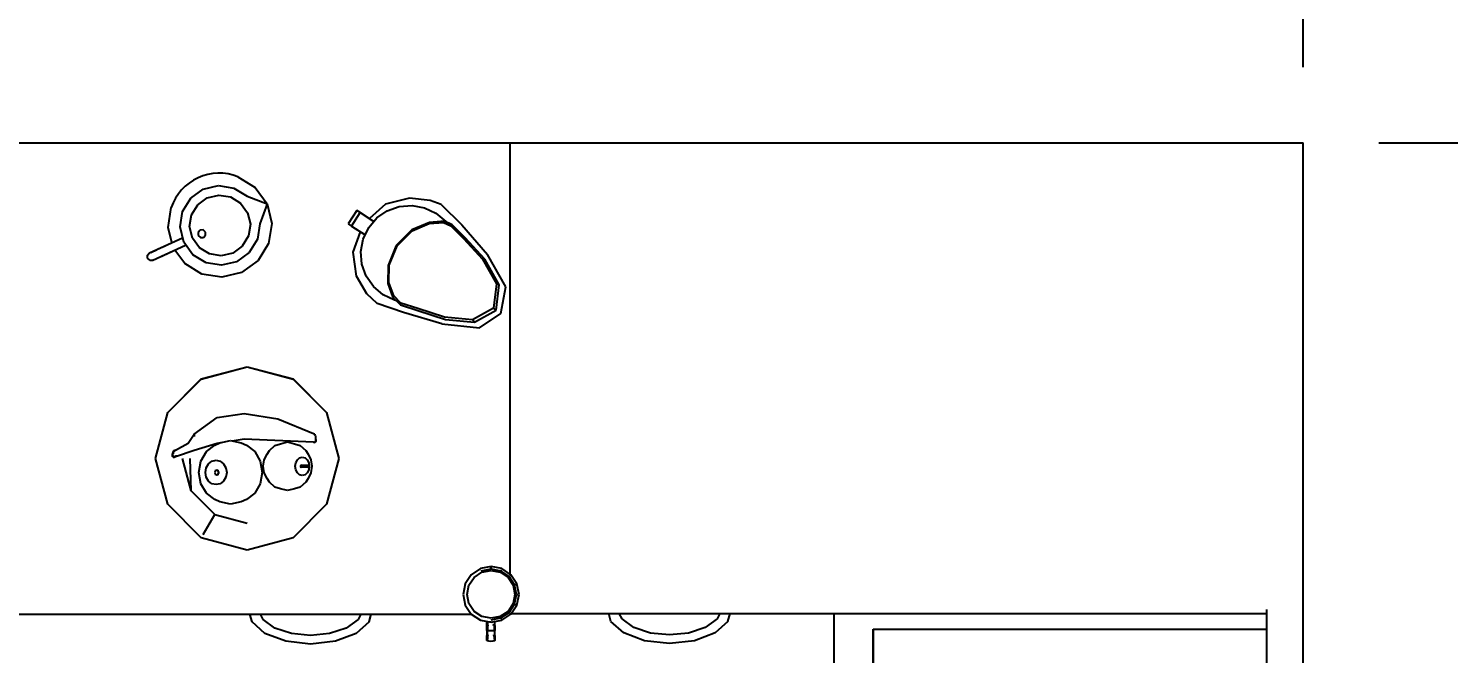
# Model space of a CAD drawing. Header units: millimetres. Extents: x 3103 to 179340, y -10977 to 70536.
# Drawn here: x 25301 to 27175, y 52123 to 52948 of the extents above; entities that cross this region are included whole.
import ezdxf

# ---------------------------------------------------------------- set-up
doc = ezdxf.new("R2010")
doc.units = ezdxf.units.MM
doc.header["$LTSCALE"] = 0.5
doc.layers.add('MEBEL', color=1, linetype='Continuous')
doc.styles.add('WROMLATS', font='wromlats.shx', dxfattribs={"bigfont": 'bigfont.shx'})
doc.dimstyles.new('juka', dxfattribs={"dimscale": 100, "dimtxt": 2, "dimasz": 2, "dimexe": 1, "dimexo": 1, "dimgap": 1, "dimtad": 1, "dimtoh": 1, "dimdec": 0, "dimzin": 0, "dimdsep": 46, "dimtxsty": 'WROMLATS', "dimblk": 'OBLIQUE', "dimcen": -3, "dimdle": 1, "dimclrd": 256, "dimclre": 256, "dimclrt": 256, "dimadec": 0, "dimazin": 0, "dimtfac": 1, "dimtdec": 0, "dimtix": 1, "dimtmove": 2, "dimatfit": 3, "dimldrblk": 'ORIGIN2', "dimfxl": 1, "dimtvp": 2.5, "dimtolj": 1, "dimtzin": 0, "dimarcsym": 0})

# ---------------------------------------------------------------- blocks, each defined once
blk = doc.blocks.new('m_131')
for p, q in [((-0.1, 4725.8), (-0.1, 0)), ((-622, 2098.6), (-622, 1097.2)), ((-0.1, 1650.6), (-0.1, 0)), ((-155.1, 1521.4), (-152.3, 1524.3)), ((-155.1, 1521.4), (-154.9, 1517.4)), ((-152.3, 1524.3), (-148.3, 1524.5)), ((-148.3, 1524.5), (-145.4, 1521.8)), ((-145.4, 1521.8), (-143.1, 1516.9)), ((-144.7, 1520.2), (-141.1, 1512.6)), ((-477, 1497.7), (-416.5, 1513.9)), ((-477, 1497.7), (-416.5, 1513.9)), ((-416.5, 1513.9), (-356, 1497.7)), ((-416.5, 1513.9), (-356, 1497.7)), ((-154.9, 1517.4), (-135.1, 1474.2)), ((-154.9, 1517.4), (-154.6, 1516.7)), ((-154.6, 1516.7), (-153.9, 1515.1)), ((-150.9, 1508.7), (-140.7, 1486.4)), ((-143.1, 1516.9), (-125.4, 1478.4)), ((-140.1, 1510.2), (-135.8, 1500.9)), ((-521.3, 1453.4), (-477, 1497.7)), ((-521.3, 1453.4), (-477, 1497.7)), ((-414.9, 1489.6), (-414.7, 1490.5)), ((-414.7, 1489.6), (-414.9, 1489.6)), ((-414.9, 1489.6), (-414.6, 1488.6)), ((-414.7, 1490.5), (-414.4, 1490.9)), ((-414.3, 1490.5), (-414.7, 1490.5)), ((-414.7, 1490.5), (-414.7, 1489.2)), ((-414.7, 1489.2), (-414.3, 1489.6)), ((-414.7, 1489.2), (-414, 1487.6)), ((-414.6, 1488.6), (-414.4, 1488.5)), ((-414, 1487.6), (-414.6, 1488.6)), ((-414.6, 1488.6), (-414.4, 1488.6)), ((-414.4, 1490.9), (-414, 1491.2)), ((-414.3, 1490.5), (-414.1, 1490.9)), ((-413.8, 1490.5), (-414.3, 1490.5)), ((-414.3, 1489.6), (-413.8, 1490.5)), ((-414.3, 1489.6), (-414.3, 1490.5)), ((-413.8, 1489.9), (-414.3, 1489.6)), ((-414.3, 1489.6), (-413.7, 1488)), ((-414.1, 1490.9), (-413.8, 1490.5)), ((-414.1, 1488), (-413.5, 1487.6)), ((-414.1, 1488), (-413.9, 1487.6)), ((-413.7, 1488), (-414.1, 1488)), ((-414, 1491.2), (-412, 1491.5)), ((-414, 1487.6), (-405.6, 1463)), ((-413.9, 1487.6), (-414, 1487.6)), ((-412, 1491.5), (-413.9, 1491.2)), ((-413.7, 1489.6), (-413.9, 1489.6)), ((-413.5, 1487.6), (-413.9, 1487.6)), ((-413.8, 1490.5), (-413.7, 1489.6)), ((-413.7, 1491.2), (-412, 1491.5)), ((-412, 1491.5), (-413.5, 1491.2)), ((-412.8, 1487.6), (-413.5, 1487.6)), ((-413.5, 1486.1), (-412.3, 1486.1)), ((-412, 1491.5), (-412.7, 1491.2)), ((-412.3, 1491.2), (-412, 1491.5)), ((-410.7, 1491.2), (-412, 1491.5)), ((-412, 1491.5), (-410.9, 1491.2)), ((-411.5, 1491.2), (-412, 1491.5)), ((-412, 1491.5), (-410.7, 1491.2)), ((-412, 1491.5), (-411.1, 1491.2)), ((-412, 1491.5), (-411.9, 1491.2)), ((-410, 1490.9), (-410.7, 1491.2)), ((-410.7, 1491.2), (-409.9, 1490.9)), ((-410.5, 1490.2), (-409.7, 1490.2)), ((-410.4, 1490.8), (-409.6, 1490.5)), ((-410, 1490.9), (-408.7, 1490.5)), ((-409.7, 1490.2), (-409.4, 1490.2)), ((-408.7, 1490.5), (-406.7, 1489.6)), ((-406.9, 1489.6), (-408.2, 1489.9)), ((-406.9, 1489.6), (-407.9, 1489.6)), ((-407.1, 1489.7), (-406.9, 1489.6)), ((-406.9, 1489.6), (-405.7, 1487.6)), ((-406.7, 1489.6), (-406.9, 1489.6)), ((-406.7, 1489.6), (-406.8, 1489.5)), ((-405.7, 1487.6), (-406.7, 1489.6)), ((-406.1, 1488), (-406.5, 1488)), ((-406.3, 1487.6), (-406.1, 1488)), ((-406.3, 1487.6), (-405.7, 1487.6)), ((-405.7, 1487.6), (-406.1, 1488)), ((-405.7, 1487.6), (-396.4, 1470.7)), ((-356, 1497.7), (-311.8, 1453.4)), ((-356, 1497.7), (-311.7, 1453.4)), ((-159.3, 1475.3), (-141.5, 1488.2)), ((-131.8, 1492.3), (-111.7, 1497.1)), ((-131.1, 1476.6), (-111.1, 1481.4)), ((-111.7, 1497.1), (-85.3, 1493)), ((-111.1, 1481.4), (-90.8, 1478.1)), ((-490.5, 1435.6), (-459.2, 1466.9)), ((-459.2, 1466.9), (-416.5, 1478.3)), ((-459.2, 1466.9), (-416.5, 1467.9)), ((-405.6, 1463), (-396.4, 1432.6)), ((-397.4, 1470.3), (-396.4, 1470.7)), ((-396.4, 1470.7), (-384.5, 1463)), ((-384.5, 1463), (-387.6, 1463)), ((-384.5, 1463), (-362.5, 1432.6)), ((-173.2, 1452.5), (-159.3, 1475.3)), ((-158.4, 1447), (-147.7, 1464.5)), ((-147.7, 1464.5), (-131.1, 1476.6)), ((-138.5, 1456), (-125.8, 1465.2)), ((-125.8, 1465.2), (-110.6, 1468.8)), ((-110.6, 1468.8), (-95.2, 1466.4)), ((-95.2, 1466.4), (-81.8, 1458.2)), ((-90.8, 1478.1), (-73.3, 1467.4)), ((-73.3, 1467.4), (-61.3, 1450.8)), ((-537.5, 1392.9), (-521.3, 1453.4)), ((-537.5, 1392.9), (-521.3, 1453.4)), ((-516.8, 1450.8), (-490.5, 1435.6)), ((-470.9, 1435.7), (-462.5, 1446.7)), ((-462.5, 1446.7), (-449.9, 1454)), ((-449.9, 1454), (-435, 1456.6)), ((-449.9, 1439.3), (-446.4, 1443.8)), ((-446.4, 1443.8), (-441.2, 1446.9)), ((-441.2, 1446.9), (-435, 1448)), ((-435, 1456.6), (-420.1, 1454)), ((-435, 1448), (-428.9, 1446.9)), ((-428.9, 1446.9), (-423.6, 1443.8)), ((-423.6, 1443.8), (-420.1, 1439.3)), ((-420.1, 1454), (-407.5, 1446.7)), ((-407.5, 1446.7), (-399.1, 1435.7)), ((-311.8, 1453.4), (-295.6, 1392.9)), ((-311.7, 1453.4), (-295.5, 1392.9)), ((-177.4, 1426.2), (-173.2, 1452.5)), ((-161.6, 1426.8), (-158.4, 1447)), ((-149.1, 1427.2), (-146.6, 1442.7)), ((-146.6, 1442.7), (-138.5, 1456)), ((-122.3, 1457.5), (-125, 1454.5)), ((-125, 1454.5), (-124.8, 1450.5)), ((-124.8, 1450.5), (-121.9, 1447.8)), ((-118.2, 1457.6), (-122.3, 1457.5)), ((-121.9, 1447.8), (-117.9, 1447.9)), ((-115.3, 1454.9), (-118.2, 1457.6)), ((-117.9, 1447.9), (-115.1, 1450.9)), ((-115.1, 1450.9), (-115.3, 1454.9)), ((-81.8, 1458.2), (-72.7, 1445.5)), ((-72.7, 1445.5), (-69, 1430.3)), ((-61.3, 1450.8), (-56.5, 1430.8)), ((-490.5, 1435.6), (-501.9, 1392.9)), ((-477.1, 1414.8), (-473.9, 1428.8)), ((-473.9, 1428.8), (-470.9, 1435.7)), ((-451.1, 1433.9), (-449.9, 1439.3)), ((-449.9, 1428.6), (-451.1, 1433.9)), ((-446.4, 1424), (-449.9, 1428.6)), ((-441.2, 1421), (-446.4, 1424)), ((-437.3, 1434.9), (-438.2, 1432.9)), ((-438.2, 1432.9), (-437.3, 1431)), ((-438.2, 1432.9), (-438.2, 1432.3)), ((-435, 1435.7), (-437.3, 1434.9)), ((-437.3, 1431), (-435, 1430.2)), ((-437.3, 1431), (-437.3, 1430.3)), ((-432.8, 1434.9), (-435, 1435.7)), ((-435, 1430.2), (-432.8, 1431)), ((-435, 1430.2), (-435, 1429.5)), ((-431.9, 1432.9), (-432.8, 1434.9)), ((-432.8, 1431), (-431.9, 1432.9)), ((-432.8, 1431), (-432.8, 1430.3)), ((-431.9, 1432.9), (-431.9, 1432.3)), ((-423.6, 1424), (-428.9, 1421)), ((-420.1, 1428.6), (-423.6, 1424)), ((-420.1, 1439.3), (-418.9, 1433.9)), ((-418.9, 1433.9), (-420.1, 1428.6)), ((-399.1, 1435.7), (-396.1, 1428.8)), ((-396.4, 1432.6), (-395.3, 1425)), ((-396.1, 1428.8), (-392.9, 1414.8)), ((-362.5, 1432.6), (-357.3, 1396.8)), ((-171.2, 1400.2), (-177.4, 1426.2)), ((-156.9, 1406.8), (-161.6, 1426.8)), ((-145.5, 1412), (-149.1, 1427.2)), ((-69, 1430.3), (-71.5, 1414.9)), ((-56.5, 1430.8), (-59.7, 1410.5)), ((-473.9, 1400.8), (-477.1, 1414.8)), ((-435, 1419.9), (-441.2, 1421)), ((-428.9, 1421), (-435, 1419.9)), ((-392.9, 1414.8), (-396.1, 1400.8)), ((-393.4, 1412.8), (-390.9, 1396.8)), ((-144.8, 1390.2), (-156.9, 1406.8)), ((-136.3, 1399.4), (-145.5, 1412)), ((-71.5, 1414.9), (-79.7, 1401.6)), ((-59.7, 1410.5), (-70.5, 1393)), ((-647.6, 1369.4), (-632.4, 1386.5)), ((-632.4, 1386.5), (-622, 1389.2)), ((-521.3, 1332.4), (-537.5, 1392.9)), ((-521.3, 1332.4), (-537.5, 1392.9)), ((-470.9, 1393.9), (-473.9, 1400.8)), ((-462.5, 1382.9), (-470.9, 1393.9)), ((-399.1, 1393.9), (-407.5, 1382.9)), ((-396.1, 1400.8), (-399.1, 1393.9)), ((-390.9, 1396.8), (-394.9, 1305.6)), ((-357.3, 1396.8), (-364.4, 1352.5)), ((-295.6, 1392.9), (-311.8, 1332.4)), ((-295.5, 1392.9), (-311.7, 1332.4)), ((-155.5, 1378.6), (-171.2, 1400.2)), ((-127.3, 1379.4), (-144.8, 1390.2)), ((-123, 1391.2), (-136.3, 1399.4)), ((-107.5, 1388.7), (-123, 1391.2)), ((-92.3, 1392.4), (-107.5, 1388.7)), ((-79.7, 1401.6), (-92.3, 1392.4)), ((-70.5, 1393), (-80.5, 1366.6)), ((-44.9, 1405.1), (-58.9, 1382.3)), ((-657.9, 1342.1), (-647.6, 1369.4)), ((-640.5, 1356.2), (-629.1, 1371.9)), ((-629.1, 1371.9), (-622, 1375.5)), ((-449.9, 1375.6), (-462.5, 1382.9)), ((-435, 1373), (-449.9, 1375.6)), ((-443, 1366.7), (-435.7, 1370.4)), ((-435.7, 1370.4), (-427, 1371.7)), ((-420.1, 1375.6), (-435, 1373)), ((-427, 1371.7), (-418.3, 1370.4)), ((-407.5, 1382.9), (-420.1, 1375.6)), ((-418.3, 1370.4), (-410.9, 1366.7)), ((-132.8, 1364.6), (-155.5, 1378.6)), ((-107, 1376.2), (-127.3, 1379.4)), ((-80.5, 1366.6), (-107, 1376.2)), ((-58.9, 1382.3), (-80.5, 1366.6)), ((-647.8, 1334.4), (-640.5, 1356.2)), ((-456.7, 1348.9), (-454.4, 1356.3)), ((-454.4, 1356.3), (-448, 1363.5)), ((-448, 1363.5), (-443, 1366.7)), ((-410.9, 1366.7), (-406, 1363.5)), ((-406, 1363.5), (-399.6, 1356.3)), ((-399.6, 1356.3), (-397.3, 1348.9)), ((-364.4, 1352.5), (-383.9, 1305.6)), ((-106.4, 1360.4), (-132.8, 1364.6)), ((-80.5, 1366.6), (-106.4, 1360.4)), ((-661.6, 1309.3), (-657.9, 1342.1)), ((-650.4, 1309.3), (-647.8, 1334.4)), ((-477, 1288.1), (-521.3, 1332.4)), ((-477, 1288.1), (-521.3, 1332.4)), ((-459.1, 1339.6), (-456.7, 1348.9)), ((-456.7, 1330.3), (-459.1, 1339.6)), ((-454.4, 1323), (-456.7, 1330.3)), ((-397.3, 1330.3), (-399.6, 1323)), ((-397.3, 1348.9), (-394.9, 1339.6)), ((-394.9, 1339.6), (-397.3, 1330.3)), ((-311.8, 1332.4), (-356, 1288.1)), ((-311.7, 1332.4), (-356, 1288.1)), ((-448, 1315.7), (-454.4, 1323)), ((-443, 1312.6), (-448, 1315.7)), ((-435.7, 1308.9), (-443, 1312.6)), ((-439.3, 1320.2), (-438.3, 1323.7)), ((-438.3, 1316.6), (-439.3, 1320.2)), ((-438.3, 1323.7), (-435.7, 1326.7)), ((-435.7, 1313.6), (-438.3, 1316.6)), ((-435.7, 1326.7), (-431.7, 1328.7)), ((-431.7, 1311.6), (-435.7, 1313.6)), ((-431.7, 1328.7), (-427, 1329.4)), ((-427, 1310.9), (-431.7, 1311.6)), ((-428.6, 1312.3), (-428.1, 1314.5)), ((-428.1, 1312.6), (-428.6, 1312.3)), ((-428.6, 1312.3), (-428.1, 1311.9)), ((-428.1, 1320.6), (-428.5, 1322)), ((-428.1, 1322.8), (-427.8, 1321.1)), ((-427.9, 1318.7), (-428.1, 1320.6)), ((-428.1, 1314.5), (-427.9, 1316.7)), ((-427.8, 1314.8), (-428.1, 1312.6)), ((-428.1, 1312.6), (-427, 1312.7)), ((-428.1, 1311.9), (-427, 1311.8)), ((-427.9, 1316.7), (-427.9, 1318.7)), ((-427.8, 1321.1), (-427.6, 1319.1)), ((-427.6, 1317), (-427.8, 1314.8)), ((-427.6, 1319.1), (-427.6, 1317)), ((-427, 1329.4), (-422.3, 1328.7)), ((-427, 1312.7), (-427, 1323.1)), ((-427, 1312.7), (-425.8, 1312.6)), ((-427, 1311.8), (-425.8, 1311.9)), ((-422.3, 1311.6), (-427, 1310.9)), ((-426.3, 1319.1), (-426.2, 1321.1)), ((-426.3, 1317), (-426.3, 1319.1)), ((-426.2, 1314.8), (-426.3, 1317)), ((-426.2, 1321.1), (-425.9, 1322.8)), ((-425.8, 1312.6), (-426.2, 1314.8)), ((-426.1, 1318.7), (-425.8, 1320.6)), ((-426.1, 1316.7), (-426.1, 1318.7)), ((-425.8, 1314.5), (-426.1, 1316.7)), ((-425.8, 1320.6), (-425.5, 1322)), ((-425.4, 1312.3), (-425.8, 1314.5)), ((-425.8, 1312.6), (-425.4, 1312.3)), ((-425.8, 1311.9), (-425.4, 1312.3)), ((-422.3, 1328.7), (-418.3, 1326.7)), ((-418.3, 1313.6), (-422.3, 1311.6)), ((-418.3, 1326.7), (-415.6, 1323.7)), ((-415.6, 1316.6), (-418.3, 1313.6)), ((-410.9, 1312.6), (-418.3, 1308.9)), ((-415.6, 1323.7), (-414.7, 1320.2)), ((-414.7, 1320.2), (-415.6, 1316.6)), ((-406, 1315.7), (-410.9, 1312.6)), ((-399.6, 1323), (-406, 1315.7)), ((-657.9, 1276.4), (-661.6, 1309.3)), ((-647.8, 1284.2), (-650.4, 1309.3)), ((-427, 1307.6), (-435.7, 1308.9)), ((-418.3, 1308.9), (-427, 1307.6)), ((-395.3, 1305.6), (-395.4, 1303.7)), ((-395.4, 1303.7), (-395.3, 1305.6)), ((-395.4, 1303.7), (-395, 1303.4)), ((-395.3, 1305.6), (-395.3, 1305.6)), ((-395.3, 1305.6), (-395.3, 1305.6)), ((-395.1, 1303.4), (-395.1, 1303.1)), ((-394, 1302.8), (-395.1, 1303.1)), ((-395.1, 1303.1), (-394.5, 1302.6)), ((-394.5, 1302.6), (-393.8, 1302.6)), ((-394.5, 1302.6), (-394.3, 1302.5)), ((-394.2, 1302.4), (-394.3, 1302.5)), ((-394.3, 1302.5), (-394.2, 1302.4)), ((-393.7, 1302.2), (-394.2, 1302.4)), ((-393.7, 1302.2), (-393, 1302.1)), ((-393, 1302.1), (-393.7, 1302.2)), ((-393.5, 1302.2), (-393, 1302.1)), ((-393, 1302.1), (-393.1, 1302.2)), ((-393, 1302.1), (-389.6, 1302.2)), ((-391.6, 1302.2), (-393, 1302.1)), ((-393, 1302.1), (-391.1, 1302.2)), ((-393, 1302.1), (-392.7, 1302.2)), ((-389.6, 1302.2), (-388.2, 1302.5)), ((-388.5, 1302.6), (-389.1, 1302.5)), ((-387.5, 1302.6), (-388.3, 1302.5)), ((-386.9, 1302.8), (-387.5, 1302.6)), ((-386.2, 1303), (-386.9, 1302.8)), ((-386.2, 1303), (-385.1, 1303.5)), ((-384.7, 1303.7), (-385.2, 1303.5)), ((-384.8, 1303.8), (-384.7, 1303.7)), ((-384.7, 1303.8), (-384.4, 1303.9)), ((-384.7, 1303.7), (-384.7, 1303.8)), ((-384.4, 1303.9), (-383.7, 1305.6)), ((-383.7, 1305.6), (-384.2, 1305.6)), ((-647.6, 1249.2), (-657.9, 1276.4)), ((-640.5, 1262.3), (-647.8, 1284.2)), ((-416.5, 1271.9), (-477, 1288.1)), ((-416.5, 1271.9), (-477, 1288.1)), ((-356, 1288.1), (-416.5, 1271.9)), ((-356, 1288.1), (-416.5, 1271.9)), ((-629.1, 1246.6), (-640.5, 1262.3)), ((-107, 1259.5), (-109.9, 1255.1)), ((-89.4, 1248.1), (-107, 1259.5)), ((-632.4, 1232), (-647.6, 1249.2)), ((-622, 1243), (-629.1, 1246.6)), ((-199.4, 1235.2), (-176, 1248.6)), ((-176, 1248.6), (-144.5, 1253.1)), ((-176, 1235.9), (-160.3, 1241.5)), ((-160.3, 1241.5), (-143.5, 1242.8)), ((-144.5, 1253.1), (-117.4, 1243.4)), ((-143.5, 1242.8), (-127, 1239.8)), ((-127, 1239.8), (-111.9, 1232.6)), ((-109.9, 1255.1), (-121.3, 1237.4)), ((-121.3, 1237.4), (-119.5, 1236.2)), ((-109.9, 1255.1), (-92.2, 1243.7)), ((-92.2, 1243.7), (-103.7, 1226)), ((-95.1, 1239.2), (-103.7, 1226)), ((-92.2, 1243.7), (-95.1, 1239.2)), ((-93.3, 1242), (-92.2, 1243.7)), ((-92.2, 1243.7), (-89.4, 1248.1)), ((-632.4, 1232), (-622, 1229.4)), ((-224.1, 1186.5), (-211.9, 1221.5)), ((-211.9, 1221.5), (-199.4, 1235.2)), ((-200.7, 1213.6), (-189.8, 1226.4)), ((-189.8, 1226.4), (-176, 1235.9)), ((-111.9, 1232.6), (-99.1, 1221.8)), ((-103.7, 1226), (-105.5, 1227.2)), ((-103.7, 1226), (-100.5, 1230.8)), ((-81, 1210.5), (-100, 1231.6)), ((-99.1, 1221.8), (-89.6, 1208)), ((-204.2, 1200.7), (-213.8, 1190.8)), ((-211.5, 1190), (-202.1, 1199.5)), ((-207.9, 1198.4), (-200.7, 1213.6)), ((-185.8, 1207.3), (-204.2, 1200.7)), ((-202.1, 1199.5), (-184.4, 1205.9)), ((-161.8, 1207), (-185.8, 1207.3)), ((-184.4, 1205.9), (-161.4, 1205.6)), ((-135.4, 1196.2), (-161.8, 1207)), ((-161.4, 1205.6), (-135.9, 1195.2)), ((-89.6, 1208), (-84, 1192.2)), ((-73.3, 1178.6), (-81, 1210.5)), ((-239, 1136.3), (-224.1, 1186.5)), ((-213.8, 1190.8), (-221.5, 1167.8)), ((-218.8, 1167.7), (-211.5, 1190)), ((-208.3, 1196.5), (-207.9, 1198.4)), ((-135.9, 1195.2), (-116, 1175.3)), ((-114.8, 1175.6), (-135.4, 1196.2)), ((-84, 1192.2), (-82.7, 1175.4)), ((-221.5, 1167.8), (-233.1, 1131.2)), ((-230, 1132.5), (-218.8, 1167.7)), ((-116, 1175.3), (-106.5, 1152.8)), ((-105, 1152.3), (-114.8, 1175.6)), ((-82.7, 1175.4), (-85.7, 1158.9)), ((-76.2, 1151.6), (-73.3, 1178.6)), ((-106.5, 1152.8), (-105.2, 1133.8)), ((-103.6, 1132.6), (-105, 1152.3)), ((-92.9, 1143.8), (-103.7, 1131)), ((-85.7, 1158.9), (-92.9, 1143.8)), ((-81.5, 1137.1), (-76.2, 1151.6)), ((-239, 1136.3), (-244.4, 1086.6)), ((-233.1, 1131.2), (-236.8, 1092.9)), ((-233.6, 1095.5), (-230, 1132.5)), ((-105.2, 1133.8), (-109.7, 1124.1)), ((-81.5, 1137.1), (-108.5, 1109.6)), ((-108.3, 1122.5), (-103.6, 1132.6)), ((-103.7, 1131), (-104.6, 1130.5)), ((-596.1, 1108), (-610.1, 1105.2)), ((-582, 1105.2), (-596.1, 1108)), ((-153.7, 1079.4), (-125.4, 1105.5)), ((-126.2, 1107.7), (-153.5, 1082.6)), ((-108.5, 1109.6), (-147.6, 1075.7)), ((-109.7, 1124.1), (-126.2, 1107.7)), ((-125.4, 1105.5), (-108.3, 1122.5)), ((-622.1, 1097.2), (-630.1, 1085.3)), ((-625.2, 1083.2), (-618.4, 1093.5)), ((-610.1, 1105.2), (-622.1, 1097.2)), ((-618.4, 1093.5), (-608.1, 1100.3)), ((-608.1, 1100.3), (-596.1, 1102.7)), ((-596.1, 1102.7), (-584, 1100.3)), ((-584, 1100.3), (-573.7, 1093.5)), ((-570, 1097.2), (-582, 1105.2)), ((-573.7, 1093.5), (-566.9, 1083.2)), ((-562, 1085.3), (-570, 1097.2)), ((-236.8, 1092.9), (-233.6, 1095.5)), ((-236.8, 1092.9), (-220.8, 1064.3)), ((-218.2, 1068), (-233.6, 1095.5)), ((-658, 1071.3), (-657.9, 1074)), ((-657.9, 1068.7), (-658, 1071.3)), ((-657.9, 1074), (-657.4, 1075.9)), ((-657.4, 1066.8), (-657.9, 1068.7)), ((-657.4, 1075.9), (-656.7, 1076.6)), ((-656.7, 1076.6), (-650.1, 1076.6)), ((-650.5, 1075.9), (-655.5, 1075.9)), ((-650.7, 1074), (-650.5, 1075.9)), ((-650.5, 1066.8), (-650.7, 1068.7)), ((-650.1, 1076.6), (-650.5, 1075.9)), ((-650.5, 1075.9), (-643.6, 1075.9)), ((-643.6, 1076.6), (-650.1, 1076.6)), ((-643.6, 1076.6), (-637, 1076.6)), ((-643.6, 1075.9), (-643.6, 1076.6)), ((-643.6, 1075.9), (-643.6, 1066.8)), ((-636.7, 1075.9), (-643.6, 1075.9)), ((-637, 1076.6), (-631.8, 1076.6)), ((-637, 1076.6), (-636.7, 1075.9)), ((-631.9, 1075.9), (-636.7, 1075.9)), ((-636.7, 1075.9), (-636.4, 1074)), ((-636.7, 1066.8), (-636.4, 1068.7)), ((-630.1, 1085.3), (-632.9, 1071.2)), ((-632.9, 1071.2), (-632.8, 1071.3)), ((-632.9, 1071.2), (-630.1, 1057.1)), ((-632.8, 1071.3), (-632.6, 1072.4)), ((-629.7, 1071.2), (-627.1, 1058.3)), ((-627.6, 1071.2), (-625.2, 1083.2)), ((-625.2, 1059.1), (-627.6, 1071.2)), ((-566.9, 1083.2), (-564.5, 1071.2)), ((-564.5, 1071.2), (-566.9, 1059.1)), ((-565, 1084), (-562.4, 1071.2)), ((-562.4, 1071.2), (-565, 1058.3)), ((-562.4, 1071.2), (-560.7, 1071.2)), ((-559.2, 1071.2), (-562, 1085.3)), ((-562, 1057.1), (-559.2, 1071.2)), ((-244.4, 1086.6), (-225.1, 1058.2)), ((-220.8, 1064.3), (-218.2, 1068)), ((-186.1, 1064.2), (-218.2, 1068)), ((-190.2, 1051.6), (-147.6, 1075.7)), ((-187.5, 1060.3), (-153.7, 1079.4)), ((-153.5, 1082.6), (-186.1, 1064.2)), ((-656.7, 1066.1), (-657.4, 1066.8)), ((-655, 1066.1), (-656.7, 1066.1)), ((-655.5, 1066.8), (-650.5, 1066.8)), ((-650.1, 1066.1), (-655, 1066.1)), ((-643.6, 1066.8), (-650.5, 1066.8)), ((-650.5, 1066.8), (-650.1, 1066.1)), ((-650.1, 1066.1), (-643.6, 1066.1)), ((-643.6, 1066.8), (-636.7, 1066.8)), ((-643.6, 1066.1), (-643.6, 1066.8)), ((-637, 1066.1), (-643.6, 1066.1)), ((-636.7, 1066.8), (-637, 1066.1)), ((-637, 1066.1), (-631.9, 1066.1)), ((-632, 1066.8), (-636.7, 1066.8)), ((-632.2, 1067.6), (-632, 1066.8)), ((-632, 1066.8), (-632, 1066.5)), ((-630.1, 1057.1), (-622.1, 1045.1)), ((-627.1, 1058.3), (-628.7, 1057.6)), ((-627.1, 1058.3), (-619.8, 1047.4)), ((-618.4, 1048.8), (-625.2, 1059.1)), ((-566.9, 1059.1), (-573.7, 1048.8)), ((-572.3, 1047.4), (-565, 1058.3)), ((-570, 1045.1), (-562, 1057.1)), ((-565, 1058.3), (-563.4, 1057.6)), ((-225.1, 1058.2), (-190.2, 1051.6)), ((-220.8, 1064.3), (-187.5, 1060.3)), ((-187.5, 1060.3), (-186.1, 1064.2)), ((-622.1, 1045.1), (-610.1, 1037.1)), ((-621.3, 1044.6), (-621.3, 611.9)), ((-619.8, 1047.4), (-621, 1046.2)), ((-619.8, 1047.4), (-608.9, 1040.1)), ((-608.1, 1042), (-618.4, 1048.8)), ((-610.1, 1037.1), (-596.1, 1034.3)), ((-608.9, 1040.1), (-609.6, 1038.5)), ((-608.9, 1040.1), (-596.1, 1037.5)), ((-596.1, 1039.6), (-608.1, 1042)), ((-584, 1042), (-596.1, 1039.6)), ((-596.1, 1037.5), (-583.2, 1040.1)), ((-596.1, 1037.5), (-596.1, 1035.8)), ((-596.1, 1034.3), (-582, 1037.1)), ((-573.7, 1048.8), (-584, 1042)), ((-583.2, 1040.1), (-572.3, 1047.4)), ((-583.2, 1040.1), (-582.5, 1038.5)), ((-582, 1037.1), (-570, 1045.1)), ((-572.3, 1047.4), (-571.1, 1046.2)), ((-569.4, 1046.1), (-0.1, 1046.1)), ((-646.8, 895.8), (-631.7, 913)), ((-631.7, 913), (-621.3, 915.6)), ((-628.4, 898.4), (-621.3, 902)), ((-657.2, 868.6), (-646.8, 895.8)), ((-647.1, 860.8), (-639.7, 882.7)), ((-639.7, 882.7), (-628.4, 898.4)), ((-660.9, 835.8), (-657.2, 868.6)), ((-649.6, 835.8), (-647.1, 860.8)), ((-657.2, 802.9), (-660.9, 835.8)), ((-647.1, 810.7), (-649.6, 835.8)), ((-639.7, 788.8), (-647.1, 810.7)), ((-646.8, 775.7), (-657.2, 802.9)), ((-628.4, 773.1), (-639.7, 788.8)), ((-631.7, 758.6), (-646.8, 775.7)), ((-621.3, 769.5), (-628.4, 773.1)), ((-631.7, 758.6), (-621.3, 755.9)), ((-1457.3, 618.4), (-621.3, 618.4)), ((-621.3, 612), (-621.3, 47.6)), ((-1049.1, 567.3), (-642.1, 567.3)), ((-642.1, 567.3), (-1039.6, 567.3)), ((-642.1, 567.3), (-642.1, 47.6)), ((-830.5, 47.6), (-616.1, 47.6)), ((-2088.7, 0), (0, 0))]:
    blk.add_line(p, q)
blk.add_arc((-106.5, 1430), 66.4, 337.9421, 71.4614)
blk = doc.blocks.new('_Oblique')
at = {"color": 0, "lineweight": -2}
blk.add_line((-0.5, -0.5), (0.5, 0.5), dxfattribs=at)
blk = doc.blocks.new('*D733')
at = {"layer": 'Defpoints', "color": 0, "transparency": 16777216}
for p in [(26982.8, 52796.7), (26982.8, 50708), (27629.1, 50708)]:
    blk.add_point(p, dxfattribs=at)
at = {"layer": 'MEBEL', "lineweight": -2, "transparency": 16777216}
for p, q in [((27629.1, 52896.7), (27629.1, 50608)), ((27082.8, 52796.7), (27729.1, 52796.7)), ((27082.8, 50708), (27729.1, 50708))]:
    blk.add_line(p, q, dxfattribs=at)
at = {"layer": 'MEBEL', "lineweight": -2, "transparency": 16777216, "xscale": 200, "yscale": 200, "zscale": 200}
for p, rotation in [((27629.1, 52796.7), 90), ((27629.1, 50708), 270)]:
    blk.add_blockref('_Oblique', p, dxfattribs=dict(at, rotation=rotation))
at = {"layer": 'MEBEL', "transparency": 16777216, "insert": (27429.1, 51752.4), "char_height": 200, "attachment_point": 5, "rotation": 90, "style": 'WROMLATS'}
blk.add_mtext('\\A1;2089', dxfattribs=at)
blk = doc.blocks.new('_Origin2')
at = {"color": 0, "linetype": 'ByBlock', "lineweight": -2}
blk.add_line((-0.5, 0), (-1, 0), dxfattribs=at)
for radius in [0.5, 0.25]:
    blk.add_circle((0, 0), radius, dxfattribs=at)
blk = doc.blocks.new('*D734')
at = {"layer": 'Defpoints', "color": 0, "transparency": 16777216}
for p in [(22257, 53192.7), (22257, 52796.7), (26982.8, 52796.7)]:
    blk.add_point(p, dxfattribs=at)
at = {"layer": 'MEBEL', "lineweight": -2, "transparency": 16777216}
for p, q in [((22257, 52896.7), (22257, 53292.7)), ((26982.8, 52896.7), (26982.8, 53292.7)), ((27082.8, 53192.7), (22157, 53192.7))]:
    blk.add_line(p, q, dxfattribs=at)
at = {"layer": 'MEBEL', "lineweight": -2, "transparency": 16777216, "xscale": 200, "yscale": 200, "zscale": 200, "rotation": 180}
blk.add_blockref('_Oblique', (22257, 53192.7), dxfattribs=at)
at = {"layer": 'MEBEL', "lineweight": -2, "transparency": 16777216, "xscale": 200, "yscale": 200, "zscale": 200}
blk.add_blockref('_Oblique', (26982.8, 53192.7), dxfattribs=at)
at = {"layer": 'MEBEL', "transparency": 16777216, "insert": (24619.9, 53392.7), "char_height": 200, "attachment_point": 5, "style": 'WROMLATS'}
blk.add_mtext('\\A1;4726', dxfattribs=at)

msp = doc.modelspace()

# ---------------------------------------------------------------- block references
at = {"layer": 'MEBEL', "rotation": 90}
msp.add_blockref('m_131', (26982.8, 52796.7), dxfattribs=at)

# ---------------------------------------------------------------- dimensions: what is measured, and where the dimension line sits
at = {"layer": 'MEBEL'}
dim = msp.add_linear_dim(base=(22257, 53192.7), p1=(26982.8, 52796.7), p2=(22257, 52796.7), dimstyle='juka', dxfattribs=at)
dim.commit()
dim.dimension.update_dxf_attribs({"geometry": '*D734', "text_midpoint": (24619.9, 53392.7)})
dim = msp.add_linear_dim(base=(27629.1, 50708), p1=(26982.8, 52796.7), p2=(26982.8, 50708), angle=90, dimstyle='juka', dxfattribs=at)
dim.commit()
dim.dimension.update_dxf_attribs({"geometry": '*D733', "text_midpoint": (27429.1, 51752.4)})

doc.saveas('drawing.dxf')
